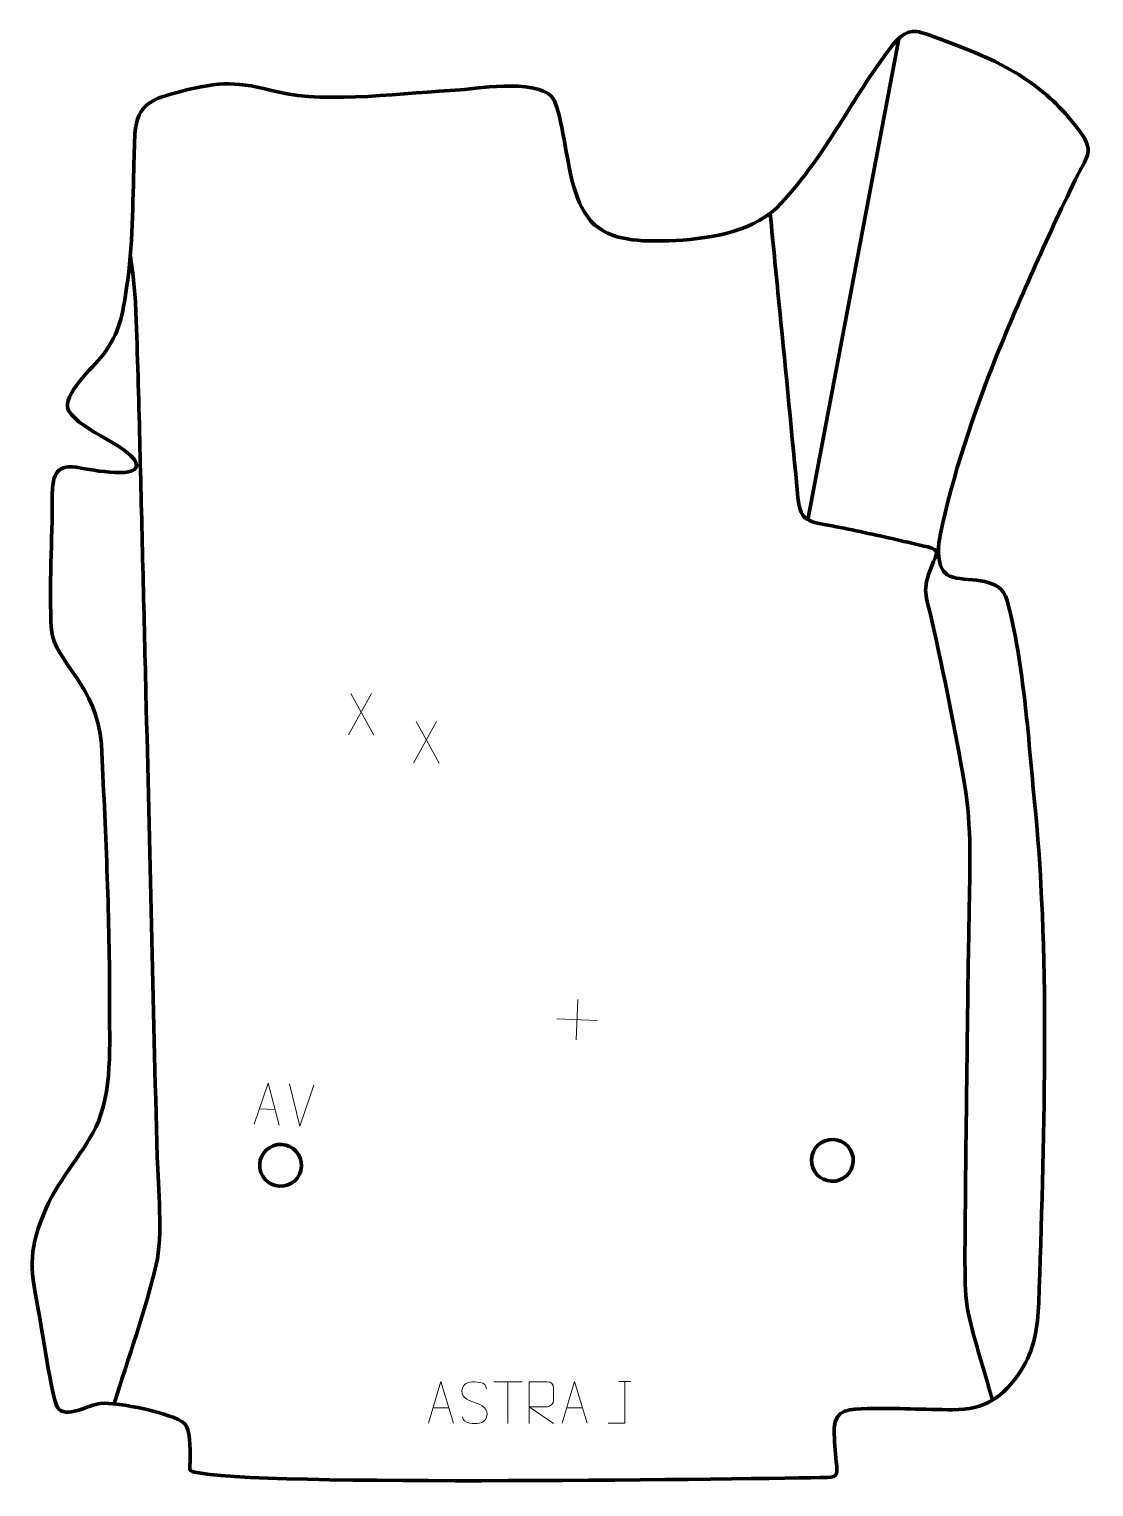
# Model space of a CAD drawing. Header units: millimetres. Extents: x -570 to 67, y -32 to 840.
import ezdxf

# ---------------------------------------------------------------- set-up
doc = ezdxf.new("R2010")
doc.units = ezdxf.units.MM
doc.header["$MEASUREMENT"] = 0
doc.layers.add('layer 2', color=7, linetype='Continuous')
doc.layers.add('layer 3', color=7, linetype='Continuous')

msp = doc.modelspace()

# ---------------------------------------------------------------- linework, layer by layer
at = {"layer": 'layer 2', "color": 142, "lineweight": 158}
msp.add_open_spline([(-104.5468, 546.6316), (-104.5468, 546.6316), (-50.1631, 834.334), (-50.1631, 834.334)], degree=3, dxfattribs=at)
for points, knots in [([(-127.086, 729.9425), (-125.1591, 710.5091), (-123.2322, 691.0758), (-121.3053, 671.6424), (-121.3053, 671.6424), (-117.6124, 634.4002), (-114.032, 597.1646), (-110.4687, 559.9106), (-110.4687, 559.9106), (-109.0191, 544.7556), (-103.5992, 545.6775), (-89.9253, 542.9659), (-89.9253, 542.9659), (-77.2253, 540.4475), (-64.4222, 537.6467), (-51.7913, 534.789), (-51.7913, 534.789), (-45.4407, 533.3397), (-39.1025, 531.8576), (-32.7693, 530.3344), (-32.7693, 530.3344), (-24.982, 528.4498), (-27.3346, 526.5731), (-30.3857, 519.0685), (-30.3857, 519.0685), (-36.54, 503.9305), (-33.8755, 501.8984), (-30.3318, 486.2556), (-30.3318, 486.2556), (-22.9833, 453.8178), (-16.5295, 421.1606), (-10.7842, 388.4019), (-10.7842, 388.4019), (-6.3687, 362.7615), (-7.6504, 336.6214), (-8.0491, 310.7324), (-8.0491, 310.7324), (-8.2742, 294.1194), (-8.6511, 277.51), (-8.8496, 260.8961), (-8.8496, 260.8961), (-9.4168, 211.7563), (-10.1309, 162.6197), (-10.4879, 113.4776), (-10.4879, 113.4776), (-10.5429, 105.4493), (-10.5153, 97.4387), (-10.3852, 89.4112), (-10.3852, 89.4112), (-10.0324, 70.3358), (-3.6897, 53.8094), (1.4095, 35.6644), (1.4095, 35.6644), (2.9008, 30.3582), (4.3916, 25.0518), (5.8834, 19.7458)], [0, 0, 0, 0, 0.06666667, 0.06666667, 0.06666667, 0.06666667, 0.13333333, 0.13333333, 0.13333333, 0.13333333, 0.2, 0.2, 0.2, 0.2, 0.26666667, 0.26666667, 0.26666667, 0.26666667, 0.33333333, 0.33333333, 0.33333333, 0.33333333, 0.4, 0.4, 0.4, 0.4, 0.46666667, 0.46666667, 0.46666667, 0.46666667, 0.53333333, 0.53333333, 0.53333333, 0.53333333, 0.6, 0.6, 0.6, 0.6, 0.66666667, 0.66666667, 0.66666667, 0.66666667, 0.73333333, 0.73333333, 0.73333333, 0.73333333, 0.8, 0.8, 0.8, 0.8, 0.86666667, 0.86666667, 0.86666667, 0.86666667, 1, 1, 1, 1]), ([(-519.5853, 17.5476), (-511.2386, 44.8569), (-500.8325, 73.3652), (-494.3393, 100.9997), (-494.3393, 100.9997), (-490.3003, 118.1894), (-493.2215, 146.923), (-493.7761, 165.2835), (-493.7761, 165.2835), (-496.2882, 257.7623), (-498.2524, 350.2551), (-500.5124, 442.7402), (-500.5124, 442.7402), (-501.7515, 493.2302), (-502.99, 543.7203), (-504.2335, 594.2103), (-504.2335, 594.2103), (-504.8616, 619.7072), (-505.5747, 645.1981), (-506.4725, 670.6871), (-506.4725, 670.6871), (-506.8982, 682.7101), (-508.2373, 693.1645), (-509.8766, 705.0201)], [0, 0, 0, 0, 0.14285714, 0.14285714, 0.14285714, 0.14285714, 0.28571429, 0.28571429, 0.28571429, 0.28571429, 0.42857143, 0.42857143, 0.42857143, 0.42857143, 0.57142857, 0.57142857, 0.57142857, 0.57142857, 0.71428571, 0.71428571, 0.71428571, 0.71428571, 1, 1, 1, 1])]:
    msp.add_open_spline(points, degree=3, knots=knots, dxfattribs=at)
at = {"layer": 'layer 2', "color": 250, "lineweight": 200}
for points in [[(-90.4026, 150.7816), (-97.2992, 151.0913), (-102.639, 156.9332), (-102.3293, 163.8298), (-102.3293, 163.8298), (-102.0196, 170.7263), (-96.1777, 176.0661), (-89.2811, 175.7564), (-89.2811, 175.7564), (-82.3845, 175.4467), (-77.0448, 169.6048), (-77.3545, 162.7082), (-77.3545, 162.7082), (-77.6642, 155.8117), (-83.506, 150.4719), (-90.4026, 150.7816)], [(-420.5368, 147.8615), (-427.4334, 148.1712), (-432.7732, 154.0131), (-432.4635, 160.9097), (-432.4635, 160.9097), (-432.1538, 167.8063), (-426.3119, 173.146), (-419.4153, 172.8363), (-419.4153, 172.8363), (-412.5187, 172.5266), (-407.1789, 166.6847), (-407.4886, 159.7882), (-407.4886, 159.7882), (-407.7983, 152.8916), (-413.6402, 147.5518), (-420.5368, 147.8615)]]:
    msp.add_open_spline(points, degree=3, knots=[0, 0, 0, 0, 0.2, 0.2, 0.2, 0.2, 0.4, 0.4, 0.4, 0.4, 0.6, 0.6, 0.6, 0.6, 1, 1, 1, 1], dxfattribs=at)
at = {"layer": 'layer 3', "color": 242, "lineweight": 158}
msp.add_open_spline([(-88.7346, 2.9612), (-88.2622, 14.9321), (-78.9237, 14.4733), (-69.0105, 14.7611), (-69.0105, 14.7611), (-51.6361, 15.1523), (-34.9443, 14.1291), (-17.739, 14.0512), (-17.739, 14.0512), (1.3829, 13.9646), (12.4943, 21.5002), (22.8195, 37.3088), (22.8195, 37.3088), (31.038, 49.8916), (32.9178, 63.4058), (33.6277, 78.0778), (33.6277, 78.0778), (36.663, 169.7945), (40.5315, 282.215), (31.5922, 372.376), (31.5922, 372.376), (27.6733, 411.9019), (24.8521, 461.2575), (14.6351, 498.4085), (14.6351, 498.4085), (10.6604, 512.8615), (-6.5604, 509.3538), (-17.8162, 512.2262), (-17.8162, 512.2262), (-28.0161, 514.8291), (-26.9403, 529.3171), (-25.313, 537.3105), (-25.313, 537.3105), (-18.1608, 572.4415), (-5.1733, 610.9392), (8.1775, 644.2521), (8.1775, 644.2521), (23.5521, 681.905), (39.278, 716.8666), (57.151, 753.3962), (57.151, 753.3962), (62.919, 764.5978), (66.577, 767.4567), (58.3399, 778.7541), (58.3399, 778.7541), (49.1715, 791.329), (39.3009, 800.7777), (28.5843, 808.3764), (28.5843, 808.3764), (10.3919, 821.2761), (-10.2387, 828.8447), (-34.0107, 837.3269), (-34.0107, 837.3269), (-34.5258, 837.5106), (-35.0272, 837.6814), (-35.5167, 837.837), (-35.5167, 837.837), (-42.9662, 840.2055), (-47.6908, 839.0809), (-56.5222, 827.2023), (-56.5222, 827.2023), (-80.6471, 794.7527), (-94.3032, 763.2795), (-123.3305, 733.0422), (-123.3305, 733.0422), (-140.0615, 717.8796), (-165.8532, 714.4971), (-187.5971, 713.5333), (-187.5971, 713.5333), (-203.9848, 713.2586), (-222.3048, 712.7902), (-234.4074, 725.3838), (-234.4074, 725.3838), (-240.0542, 732.3605), (-242.9326, 739.8401), (-245.2568, 748.4246), (-245.2568, 748.4246), (-248.4285, 760.1394), (-252.1168, 789.0726), (-256.1684, 797.3917), (-256.1684, 797.3917), (-262.8099, 811.029), (-299.7911, 805.0396), (-312.382, 803.8663), (-312.382, 803.8663), (-344.8155, 802.3189), (-391.2721, 795.4988), (-421.8461, 802.63), (-421.8461, 802.63), (-445.5062, 808.9338), (-455.9276, 809.0932), (-479.7194, 802.941), (-479.7194, 802.941), (-496.2325, 798.5202), (-505.7166, 796.1473), (-507.191, 777.5592), (-507.191, 777.5592), (-507.376, 772.0278), (-507.5454, 766.4967), (-507.704, 760.9646), (-507.704, 760.9646), (-508.4172, 736.1029), (-508.3911, 710.2996), (-512.0674, 685.6375), (-512.0674, 685.6375), (-514.5398, 669.1351), (-516.0585, 658.7325), (-526.4166, 645.0176), (-526.4166, 645.0176), (-532.0224, 637.9192), (-551.1583, 621.2758), (-546.8168, 612.0947), (-546.8168, 612.0947), (-540.0212, 599.6301), (-506.5134, 589.428), (-506.1759, 579.1626), (-506.1759, 579.1626), (-505.8976, 570.6979), (-537.1316, 577.1949), (-542.2393, 578.0638), (-542.2393, 578.0638), (-555.1444, 580.0393), (-556.54, 571.4163), (-556.5478, 560.6863), (-556.5478, 560.6863), (-556.5668, 534.1332), (-558.4573, 506.9862), (-557.1127, 480.6319), (-557.1127, 480.6319), (-555.0453, 461.7389), (-529.5787, 446.9912), (-527.0836, 412.2751), (-527.0836, 412.2751), (-524.9089, 362.5981), (-522.186, 311.9377), (-522.3565, 262.2732), (-522.3565, 262.2732), (-522.5801, 238.3279), (-520.0635, 208.7971), (-528.9614, 186.586), (-528.9614, 186.586), (-536.7766, 168.5602), (-551.5094, 153.9646), (-560.3118, 134.7387), (-560.3118, 134.7387), (-570.3884, 110.7022), (-570.2019, 100.3914), (-565.1874, 75.2084), (-565.1874, 75.2084), (-563.1664, 65.3636), (-556.7439, 20.62), (-553.4769, 15.4631), (-553.4769, 15.4631), (-548.8394, 8.1427), (-534.6211, 17.2223), (-527.6664, 17.8182), (-527.6664, 17.8182), (-517.5767, 18.6828), (-484.9109, 12.2337), (-477.3191, 5.7029), (-477.3191, 5.7029), (-474.2884, 2.009), (-473.7679, -7.4248), (-474.0864, -17.414), (-474.0864, -17.414), (-474.1319, -18.8382), (-474.5417, -20.298), (-474.2689, -21.7053), (-474.2689, -21.7053), (-474.1647, -22.2433), (-473.2362, -22.7412), (-471.5608, -23.2015), (-471.5608, -23.2015), (-439.2377, -32.0825), (-128.8528, -26.9957), (-92.9466, -26.5061), (-92.9466, -26.5061), (-85.9946, -26.4114), (-86.7876, -23.4969), (-87.5281, -17.2773), (-87.5281, -17.2773), (-88.3144, -10.6736), (-88.7573, -4.6317), (-88.7458, 2.0276), (-88.7458, 2.0276), (-88.7458, 2.0276), (-88.7346, 2.9612), (-88.7346, 2.9612)], degree=3, knots=[0, 0, 0, 0, 0.02083333, 0.02083333, 0.02083333, 0.02083333, 0.04166667, 0.04166667, 0.04166667, 0.04166667, 0.0625, 0.0625, 0.0625, 0.0625, 0.08333333, 0.08333333, 0.08333333, 0.08333333, 0.10416667, 0.10416667, 0.10416667, 0.10416667, 0.125, 0.125, 0.125, 0.125, 0.14583333, 0.14583333, 0.14583333, 0.14583333, 0.16666667, 0.16666667, 0.16666667, 0.16666667, 0.1875, 0.1875, 0.1875, 0.1875, 0.20833333, 0.20833333, 0.20833333, 0.20833333, 0.22916667, 0.22916667, 0.22916667, 0.22916667, 0.25, 0.25, 0.25, 0.25, 0.27083333, 0.27083333, 0.27083333, 0.27083333, 0.29166667, 0.29166667, 0.29166667, 0.29166667, 0.3125, 0.3125, 0.3125, 0.3125, 0.33333333, 0.33333333, 0.33333333, 0.33333333, 0.35416667, 0.35416667, 0.35416667, 0.35416667, 0.375, 0.375, 0.375, 0.375, 0.39583333, 0.39583333, 0.39583333, 0.39583333, 0.41666667, 0.41666667, 0.41666667, 0.41666667, 0.4375, 0.4375, 0.4375, 0.4375, 0.45833333, 0.45833333, 0.45833333, 0.45833333, 0.47916667, 0.47916667, 0.47916667, 0.47916667, 0.5, 0.5, 0.5, 0.5, 0.52083333, 0.52083333, 0.52083333, 0.52083333, 0.54166667, 0.54166667, 0.54166667, 0.54166667, 0.5625, 0.5625, 0.5625, 0.5625, 0.58333333, 0.58333333, 0.58333333, 0.58333333, 0.60416667, 0.60416667, 0.60416667, 0.60416667, 0.625, 0.625, 0.625, 0.625, 0.64583333, 0.64583333, 0.64583333, 0.64583333, 0.66666667, 0.66666667, 0.66666667, 0.66666667, 0.6875, 0.6875, 0.6875, 0.6875, 0.70833333, 0.70833333, 0.70833333, 0.70833333, 0.72916667, 0.72916667, 0.72916667, 0.72916667, 0.75, 0.75, 0.75, 0.75, 0.77083333, 0.77083333, 0.77083333, 0.77083333, 0.79166667, 0.79166667, 0.79166667, 0.79166667, 0.8125, 0.8125, 0.8125, 0.8125, 0.83333333, 0.83333333, 0.83333333, 0.83333333, 0.85416667, 0.85416667, 0.85416667, 0.85416667, 0.875, 0.875, 0.875, 0.875, 0.89583333, 0.89583333, 0.89583333, 0.89583333, 0.91666667, 0.91666667, 0.91666667, 0.91666667, 0.9375, 0.9375, 0.9375, 0.9375, 0.95833333, 0.95833333, 0.95833333, 0.95833333, 1, 1, 1, 1], dxfattribs=at)
at = {"layer": 'layer 3', "color": 250, "lineweight": 9}
for points in [[(-365.6019, 442.7551), (-365.6019, 442.7551), (-379.3425, 417.8593), (-379.3425, 417.8593)], [(-377.8879, 442.7551), (-377.8879, 442.7551), (-364.1473, 417.8016), (-364.1473, 417.8016)], [(-326.6308, 425.9086), (-326.6308, 425.9086), (-340.3714, 401.0128), (-340.3714, 401.0128)], [(-338.9168, 425.9086), (-338.9168, 425.9086), (-325.1762, 400.9551), (-325.1762, 400.9551)], [(-242.096, 259.4601), (-242.096, 259.4601), (-243.1717, 235.5062), (-243.1717, 235.5062)], [(-254.6107, 248.0209), (-254.6107, 248.0209), (-230.6569, 246.9453), (-230.6569, 246.9453)], [(-408.4917, 183.7296), (-408.4917, 183.7296), (-414.6866, 208.9865), (-414.6866, 208.9865)], [(-400.0578, 208.3296), (-400.0578, 208.3296), (-408.4916, 183.7296), (-408.4916, 183.7296)], [(-432.6885, 194.0822), (-432.6885, 194.0822), (-423.2024, 193.6562), (-423.2024, 193.6562)], [(-292.4398, 30.733), (-292.4398, 30.733), (-275.4526, 30.733), (-275.4526, 30.733)], [(-283.946, 5.803), (-283.946, 5.803), (-283.946, 30.7565), (-283.946, 30.7565)], [(-217.5249, 30.9303), (-217.5249, 30.9303), (-210.3567, 30.9303), (-210.3567, 30.9303)], [(-328.6887, 15.2262), (-328.6887, 15.2262), (-319.193, 15.2262), (-319.193, 15.2262)], [(-248.6887, 15.2262), (-248.6887, 15.2262), (-239.193, 15.2262), (-239.193, 15.2262)]]:
    msp.add_open_spline(points, degree=3, dxfattribs=at)
for points, knots in [([(-435.8233, 184.9642), (-435.8233, 184.9642), (-427.3403, 209.562), (-427.3403, 209.562), (-427.3403, 209.562), (-427.3403, 209.562), (-420.8974, 184.2939), (-420.8974, 184.2939)], [0, 0, 0, 0, 0.33333333, 0.33333333, 0.33333333, 0.33333333, 1, 1, 1, 1]), ([(-331.4113, 5.9768), (-331.4113, 5.9768), (-324.0403, 30.9303), (-324.0403, 30.9303), (-324.0403, 30.9303), (-324.0403, 30.9303), (-316.4704, 5.9768), (-316.4704, 5.9768)], [0, 0, 0, 0, 0.33333333, 0.33333333, 0.33333333, 0.33333333, 1, 1, 1, 1]), ([(-303.9408, 18.4536), (-308.1891, 19.924), (-313.0972, 21.7198), (-311.0921, 27.2401), (-311.0921, 27.2401), (-309.5886, 31.38), (-304.375, 30.9915), (-300.7714, 30.3904), (-300.7714, 30.3904), (-297.9108, 29.9132), (-297.0461, 28.7), (-296.7355, 26.6159)], [0, 0, 0, 0, 0.25, 0.25, 0.25, 0.25, 0.5, 0.5, 0.5, 0.5, 1, 1, 1, 1]), ([(-271.2782, 5.803), (-271.2782, 5.803), (-271.2782, 30.7565), (-271.2782, 30.7565), (-271.2782, 30.7565), (-267.6834, 30.7565), (-264.0879, 30.7565), (-260.4927, 30.7565), (-260.4927, 30.7565), (-258.1674, 30.7188), (-256.6101, 29.2288), (-256.6142, 26.8624), (-256.6142, 26.8624), (-256.6146, 24.8269), (-256.6146, 21.7675), (-256.6142, 19.7315), (-256.6142, 19.7315), (-256.6207, 17.856), (-258.433, 15.9142), (-260.4425, 15.8951), (-260.4425, 15.8951), (-260.4425, 15.8951), (-271.2782, 15.8951), (-271.2782, 15.8951), (-271.2782, 15.8951), (-271.2782, 15.8951), (-256.6235, 5.803), (-256.6235, 5.803)], [0, 0, 0, 0, 0.125, 0.125, 0.125, 0.125, 0.25, 0.25, 0.25, 0.25, 0.375, 0.375, 0.375, 0.375, 0.5, 0.5, 0.5, 0.5, 0.625, 0.625, 0.625, 0.625, 0.75, 0.75, 0.75, 0.75, 1, 1, 1, 1]), ([(-251.4113, 5.9768), (-251.4113, 5.9768), (-244.0403, 30.9303), (-244.0403, 30.9303), (-244.0403, 30.9303), (-244.0403, 30.9303), (-236.4704, 5.9768), (-236.4704, 5.9768)], [0, 0, 0, 0, 0.33333333, 0.33333333, 0.33333333, 0.33333333, 1, 1, 1, 1]), ([(-223.9628, 5.9767), (-223.9628, 5.9767), (-213.9408, 5.9767), (-213.9408, 5.9767), (-213.9408, 5.9767), (-213.9408, 5.9767), (-213.9408, 30.9303), (-213.9408, 30.9303)], [0, 0, 0, 0, 0.33333333, 0.33333333, 0.33333333, 0.33333333, 1, 1, 1, 1]), ([(-303.9408, 18.4535), (-299.9222, 16.8068), (-294.8927, 14.9185), (-296.7267, 9.5582), (-296.7267, 9.5582), (-298.1865, 5.2918), (-303.0973, 5.5485), (-306.8234, 6.1032), (-306.8234, 6.1032), (-309.5734, 6.513), (-310.7943, 7.7265), (-311.1723, 9.8387)], [0, 0, 0, 0, 0.25, 0.25, 0.25, 0.25, 0.5, 0.5, 0.5, 0.5, 1, 1, 1, 1])]:
    msp.add_open_spline(points, degree=3, knots=knots, dxfattribs=at)

doc.saveas('drawing.dxf')
